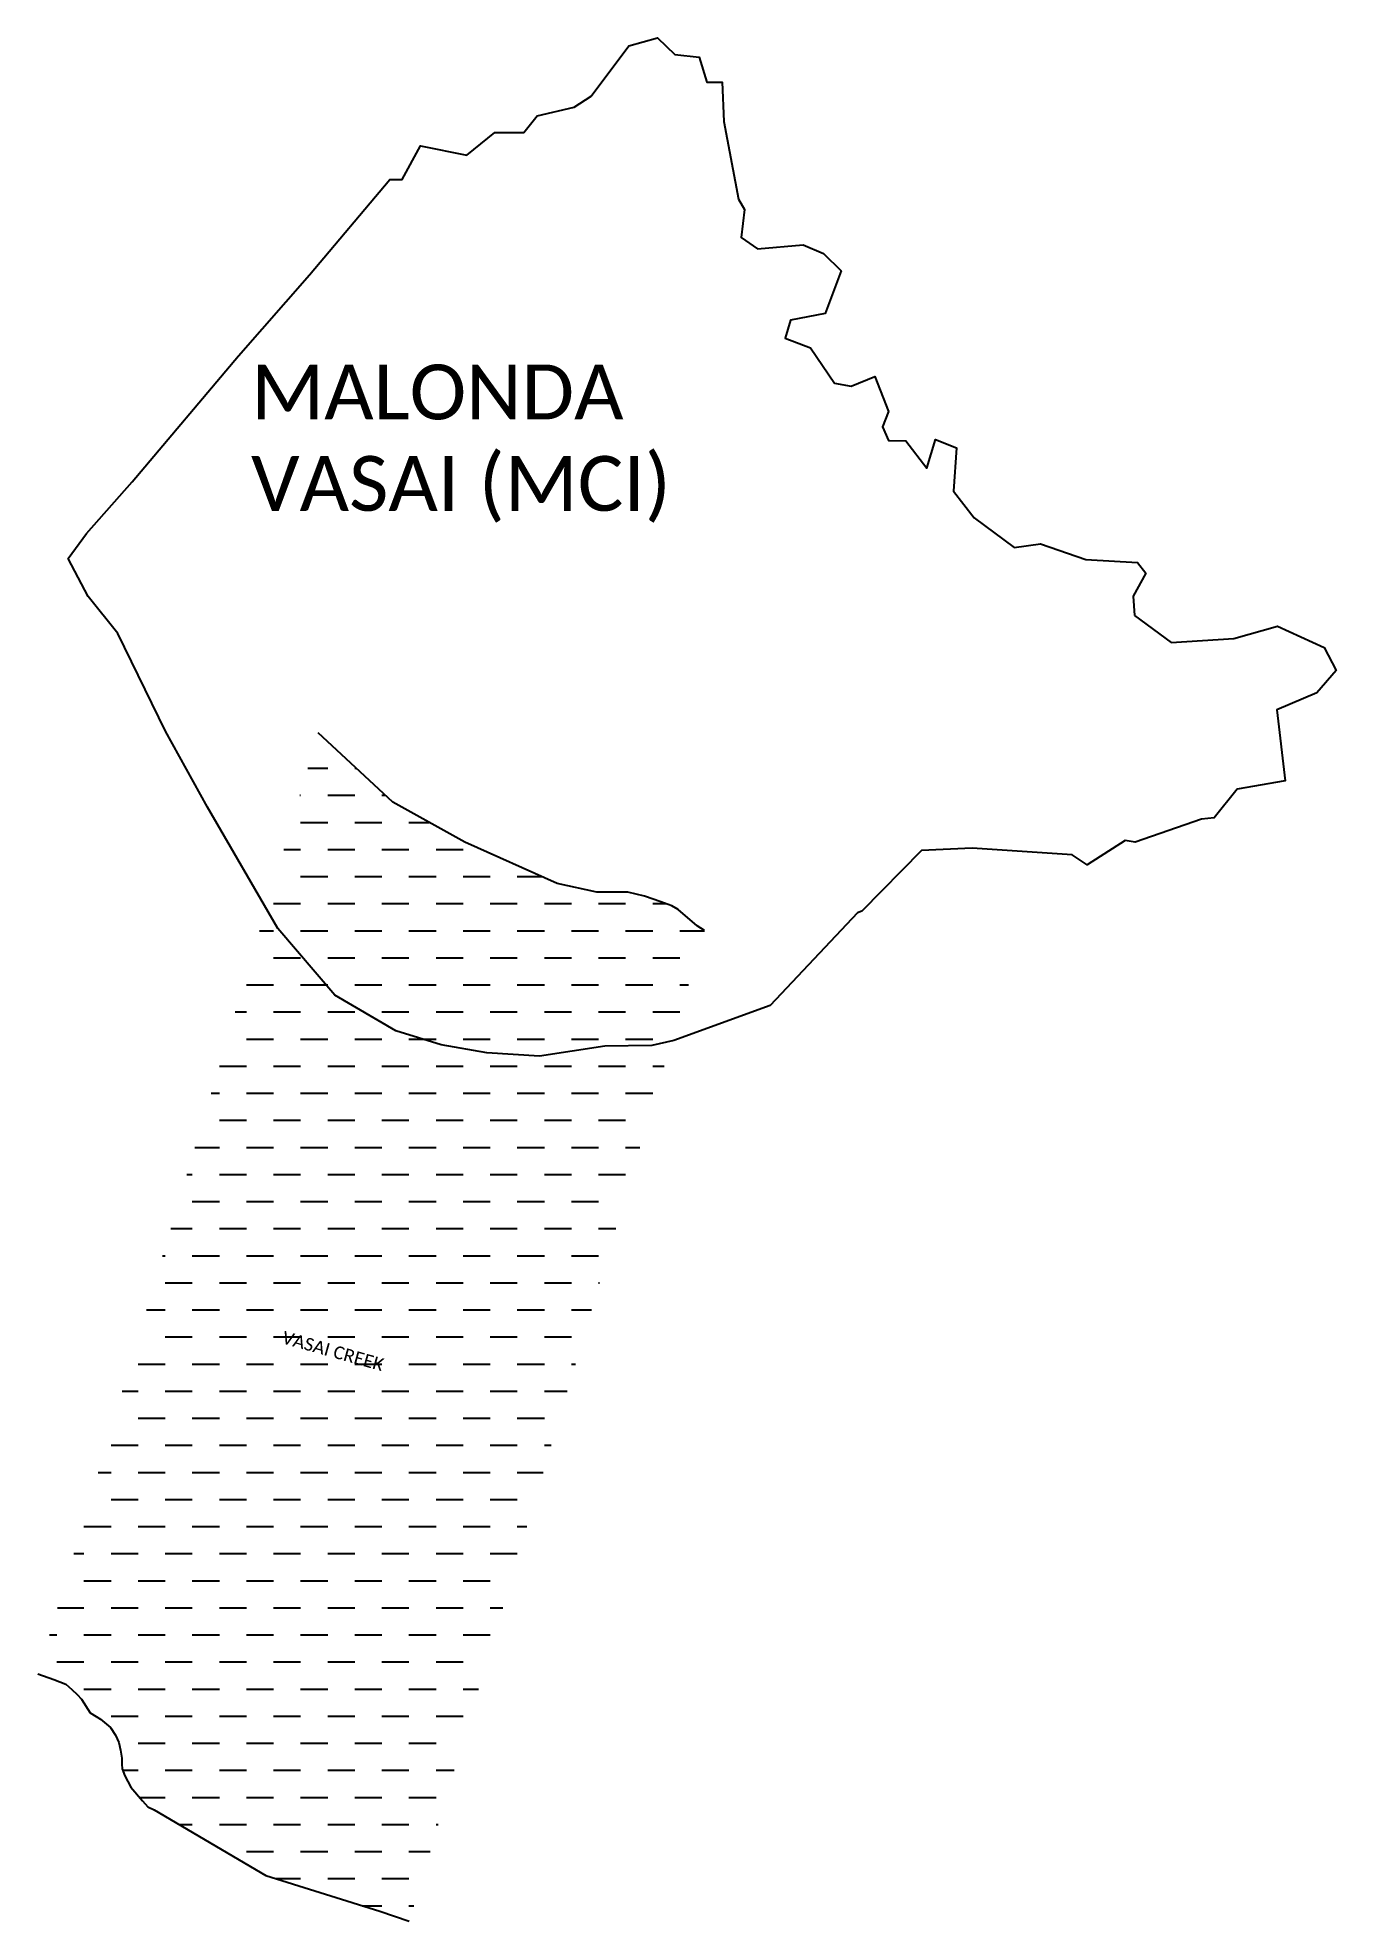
# Model space of a CAD drawing. Header units: metres. Extents: x 268052 to 271097, y 2136040 to 2140457.
import ezdxf

# ---------------------------------------------------------------- set-up
doc = ezdxf.new("R2010")
doc.units = ezdxf.units.M
doc.header["$MEASUREMENT"] = 0
for name, color, linetype in [('CREEK', 132, 'Continuous'), ('village', 3, 'Continuous'), ('VILLAGE NAME', 250, 'Continuous')]:
    doc.layers.add(name, color=color, linetype=linetype)
doc.layers.add('CREEK TEXT', color=7, linetype='Continuous', true_color=0x000000)
doc.styles.get("Standard").update_dxf_attribs({"font": 'simplex.shx'})

msp = doc.modelspace()

# ---------------------------------------------------------------- hatches: boundary and pattern name
at = {"layer": 'CREEK'}
h = msp.add_hatch(dxfattribs=at)
h.set_pattern_fill('DASH', color=256, scale=20)
h.set_pattern_definition([(0, (0, 0), (63.5, 63.5), [63.5, -63.5])])
h.paths.add_polyline_path([(269615.7, 2138362.9), (269598.2, 2138373.9), (269553.6, 2138412.4), (269539.1, 2138420.9), (269513, 2138430.5), (269474.4, 2138443.3), (269435.4, 2138453.3), (269413.4, 2138453.3), (269389.1, 2138453.3), (269362.7, 2138453.3), (269270.2, 2138473.2), (269053.5, 2138570.5), (268884.3, 2138664.1), (268710.2, 2138825.8), (268052.6, 2136619.9), (268089.8, 2136607), (268118.3, 2136595.7), (268131.8, 2136583.7), (268144.8, 2136571.9), (268154.5, 2136561), (268175.4, 2136529.1), (268189.6, 2136520), (268199.2, 2136514.2), (268208.5, 2136506.3), (268222.7, 2136494.5), (268234.2, 2136476.6), (268242, 2136459), (268246.3, 2136441), (268249.2, 2136422.7), (268249.2, 2136408.3), (268250.1, 2136397.3), (268256.5, 2136381.1), (268270.2, 2136354.8), (268297.7, 2136322.1), (268310.1, 2136308.5), (268325.2, 2136301), (268587.1, 2136147.5), (268854.5, 2136063.5), (268923.2, 2136040)])
h.paths.add_polyline_path([(268608.8, 2137378.4), (268861.4, 2137307.6), (268881, 2137377.6), (268628.4, 2137448.4)], flags=24)

# ---------------------------------------------------------------- linework, layer by layer
at = {"layer": 'CREEK', "flags": 128}
for points in [[(269615.2, 2138363.2), (269598.2, 2138373.9), (269553.6, 2138412.4), (269539.1, 2138420.9), (269539.1, 2138420.9), (269513, 2138430.5), (269474.4, 2138443.3), (269435.4, 2138453.3), (269413.4, 2138453.3), (269389.1, 2138453.3), (269362.7, 2138453.3), (269270.2, 2138473.2), (269053.5, 2138570.5), (268884.3, 2138664.1), (268709.5, 2138826.5)], [(268052, 2136620.1), (268089.8, 2136607), (268118.3, 2136595.7), (268131.8, 2136583.7), (268144.8, 2136571.9), (268154.5, 2136561), (268175.4, 2136529.1), (268189, 2136520.3)], [(268189, 2136520.3), (268199.2, 2136514.2), (268208.5, 2136506.3), (268222.7, 2136494.5), (268234.2, 2136476.6), (268242, 2136459), (268246.3, 2136441), (268249.2, 2136422.7), (268249.2, 2136408.3), (268250.1, 2136397.3), (268256.5, 2136381.1), (268270.2, 2136354.8), (268297.7, 2136322.1), (268310.1, 2136308.5), (268325.2, 2136301), (268587.1, 2136147.5), (268854.5, 2136063.5), (268923.3, 2136040)]]:
    msp.add_lwpolyline(points, dxfattribs=at)
at = {"layer": 'village', "color": 3, "true_color": 0x00ff00}
msp.add_polyline3d([(270623.7, 2139101.6, 0), (270709.3, 2139038.2, 0), (270856.6, 2139047.6, 0), (270958.7, 2139076.5, 0), (271068.4, 2139027, 0), (271096.7, 2138972.5, 0), (271051, 2138920.5, 0), (270957.5, 2138880.4, 0), (270976.8, 2138713.7, 0), (270864.4, 2138694.7, 0), (270810, 2138627, 0), (270780.9, 2138624.5, 0), (270625.2, 2138570.4, 0), (270601.7, 2138574.2, 0), (270512.4, 2138517, 0), (270477.2, 2138540.5, 0), (270242.8, 2138556.2, 0), (270124.3, 2138550.5, 0), (269984.6, 2138408.7, 0), (269974, 2138404.5, 0), (269769.4, 2138187.4, 0), (269543.8, 2138105.1, 0), (269492.1, 2138093.4, 0), (269382.1, 2138092, 0), (269228.6, 2138068.5, 0), (269104.8, 2138076.4, 0), (268997.8, 2138094.8, 0), (268891.6, 2138128.1, 0), (268748.8, 2138211.6, 0), (268615.2, 2138368.1, 0), (268450, 2138652.4, 0), (268351.8, 2138830.6, 0), (268240.1, 2139059.2, 0), (268170.4, 2139145.9, 0), (268123.8, 2139235, 0), (268166.4, 2139294.2, 0), (268273.7, 2139415, 0), (268522.5, 2139710.4, 0), (268689.1, 2139900.6, 0), (268877.8, 2140124, 0), (268906.2, 2140124.1, 0), (268949.3, 2140203, 0), (269057.9, 2140181.2, 0), (269123.7, 2140234, 0), (269192, 2140234, 0), (269223.1, 2140273.5, 0), (269310.1, 2140293.5, 0), (269349.7, 2140319.5, 0), (269438.1, 2140437.1, 0), (269505, 2140456.5, 0), (269546.1, 2140417.4, 0), (269602.8, 2140411.1, 0), (269620.7, 2140352.4, 0), (269657.2, 2140351.9, 0), (269660.5, 2140260.3, 0), (269695.4, 2140078.2, 0), (269709.1, 2140054, 0), (269701.1, 2139988.3, 0), (269739.8, 2139961.2, 0), (269846.5, 2139970.5, 0), (269894.3, 2139950.3, 0), (269935.6, 2139910.2, 0), (269898, 2139809.6, 0), (269816.7, 2139794.2, 0), (269804.5, 2139752.3, 0), (269864.2, 2139729.6, 0), (269920.2, 2139646.6, 0), (269959.2, 2139639.4, 0), (270014.5, 2139661.7, 0), (270046.6, 2139579.9, 0), (270032.7, 2139543.9, 0), (270046.6, 2139512.2, 0), (270087.7, 2139511.5, 0), (270137, 2139447.5, 0), (270156.8, 2139514, 0), (270206.2, 2139494.9, 0), (270199.3, 2139393.3, 0), (270247.7, 2139330.8, 0), (270341.6, 2139261.2, 0), (270403.3, 2139269.9, 0), (270509.1, 2139233.1, 0), (270630.6, 2139225.8, 0), (270649.8, 2139201, 0), (270620.7, 2139147, 0)], close=True, dxfattribs=at)

# ---------------------------------------------------------------- texts
at = {"layer": 'CREEK TEXT', "insert": (268465.5, 2137470.9), "char_height": 30, "attachment_point": 1, "rotation": 344.3576}
msp.add_mtext_dynamic_manual_height_columns('\\pxqc;{\\fCalibri|b0|i0|c0|p34;VASAI CREEK}', width=587.816, gutter_width=1, heights=[67.7], dxfattribs=at)
at = {"layer": 'VILLAGE NAME', "insert": (268552.3, 2139690.1), "char_height": 128.647, "attachment_point": 1}
msp.add_mtext_dynamic_manual_height_columns('{\\fCalibri|b0|i0|c0|p34;MALONDA VASAI (MCI)}', width=1072.545, gutter_width=643.2, heights=[0], dxfattribs=at)

doc.saveas('drawing.dxf')
